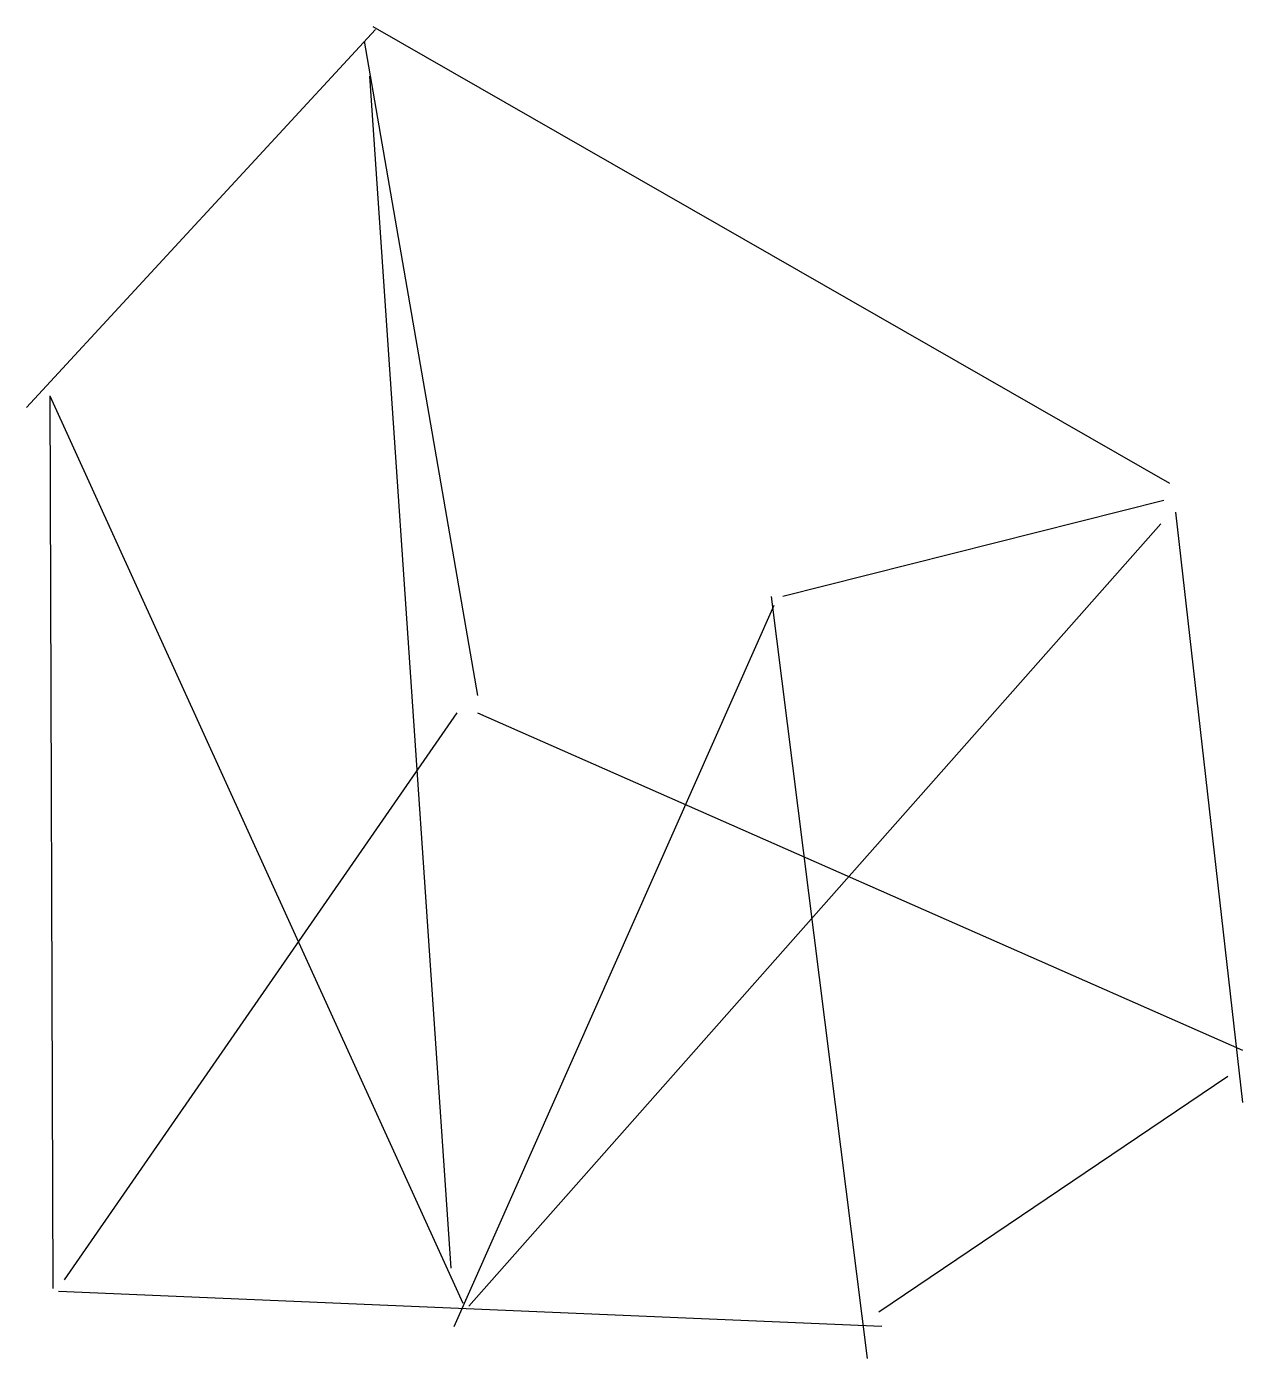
# Model space of a CAD drawing. Header units: metres. Extents: x -396 to -16, y -301 to -32.
# Drawn here: x -200.7 to -15.6, y -300.7 to -97.9 of the extents above; entities outside this region: 1.
import ezdxf

# ---------------------------------------------------------------- set-up
doc = ezdxf.new("R2010")
doc.units = ezdxf.units.M

msp = doc.modelspace()

# ---------------------------------------------------------------- linework, layer by layer
at = {"color": 0, "linetype": 'CONTINUOUS'}
for p, q in [((-395.954574, -31.888959), (-395.954574, -31.888959)), ((-200.708517, -155.901577), (-147.560252, -98.32429)), ((-148.003155, -97.881388), (-26.64795, -167.417035)), ((-149.331861, -100.095899), (-132.058675, -199.748896)), ((-136.044795, -287.000631), (-148.446057, -105.410726)), ((-197.1653, -154.129968), (-196.722397, -290.100946)), ((-197.1653, -154.129968), (-134.273186, -292.315457)), ((-27.533754, -170.074448), (-85.553943, -184.690221)), ((-25.762145, -171.846057), (-15.575394, -261.755205)), ((-27.976656, -173.617666), (-133.387382, -292.75836)), ((-135.601893, -295.858675), (-86.88265, -186.018927)), ((-87.325552, -184.690221), (-72.709779, -300.730599)), ((-194.950789, -288.77224), (-135.158991, -202.406309)), ((-132.058675, -202.406309), (-15.575394, -253.782965)), ((-70.93817, -293.644164), (-17.789905, -257.769085)), ((-70.495268, -295.858675), (-195.836593, -290.543849))]:
    msp.add_line(p, q, dxfattribs=at)

doc.saveas('drawing.dxf')
